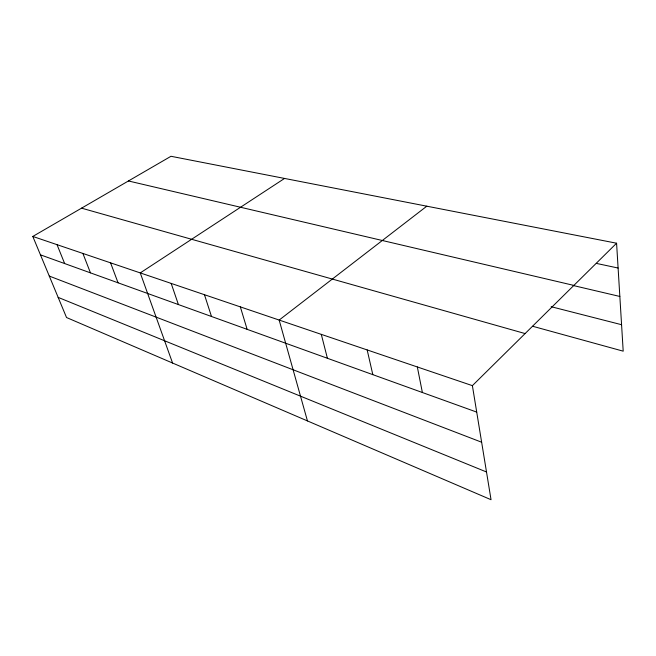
<?xml version="1.0" encoding="UTF-8"?>
<svg xmlns="http://www.w3.org/2000/svg" width="656" height="656" viewBox="0 0 656 656"><rect width="100%" height="100%" fill="white"/><g stroke="black" fill="none" stroke-linecap="round" stroke-linejoin="round"><path stroke-width="0.98" d="M472.386 385.646L616.583 243.212L170.986 156.284L32.8 236.439L66.527 317.52L491.041 499.716L472.386 385.646L32.8 236.439M426.802 206.189L279.161 320.062L307.451 420.922M284.548 178.44L140.253 272.912L172.569 363.03M596.337 263.392L618.108 268.033M128.428 180.966L573.869 285.409M573.188 285.508L619.846 296.455M551.171 306.705L621.576 324.704M532.688 326.27L623.2 351.173L616.583 243.212M81.557 208.157L525.112 333.568M40.451 254.831L476.707 412.099M49.282 276.069L481.635 442.218M58.146 297.373L486.506 471.984M57.031 244.663L64.649 263.556M82.902 253.446L90.462 272.863M110.577 262.843L118.055 282.81M171.183 283.417L178.407 304.564M204.459 294.708L211.494 316.495M240.342 306.885L247.14 329.345M321.292 334.363L327.41 358.283M367.171 349.935L372.821 374.65M417.331 366.958L422.382 392.518"/></g></svg>
